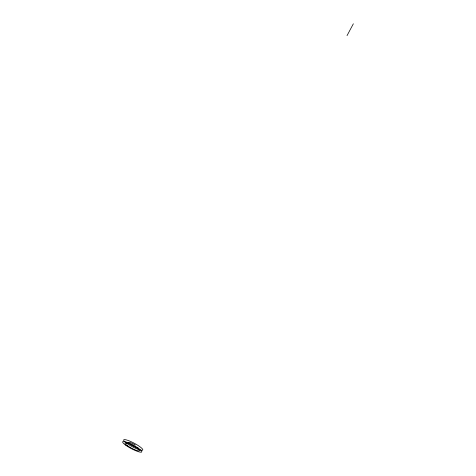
<?xml version="1.0" encoding="UTF-8"?>
<svg xmlns="http://www.w3.org/2000/svg" width="476" height="476" viewBox="0 0 476 476"><rect width="100%" height="100%" fill="white"/><g stroke="black" fill="none" stroke-linecap="round" stroke-linejoin="round"><path stroke-width="0.71" d="M347.022 35.629L353.353 23.8M137.939 447.553A5.403 0.994 27.9 0 1 131.894 445.352A5.403 0.994 27.9 0 1 128.752 442.281A5.403 0.994 27.9 0 1 135.345 445.018M125.908 445.334A10.811 1.987 27.9 0 0 141.64 452.051A10.811 1.987 27.9 0 0 129.127 443.156A10.811 1.987 27.9 0 0 125.908 445.334M127.431 445.697A8.199 1.505 27.9 0 0 139.367 450.796A8.199 1.505 27.9 0 0 129.877 444.048A8.199 1.505 27.9 0 0 127.431 445.697M126.913 443.436A10.811 1.987 27.9 0 0 142.645 450.153A10.811 1.987 27.9 0 0 130.126 441.258A10.811 1.987 27.9 0 0 126.913 443.436"/></g></svg>
